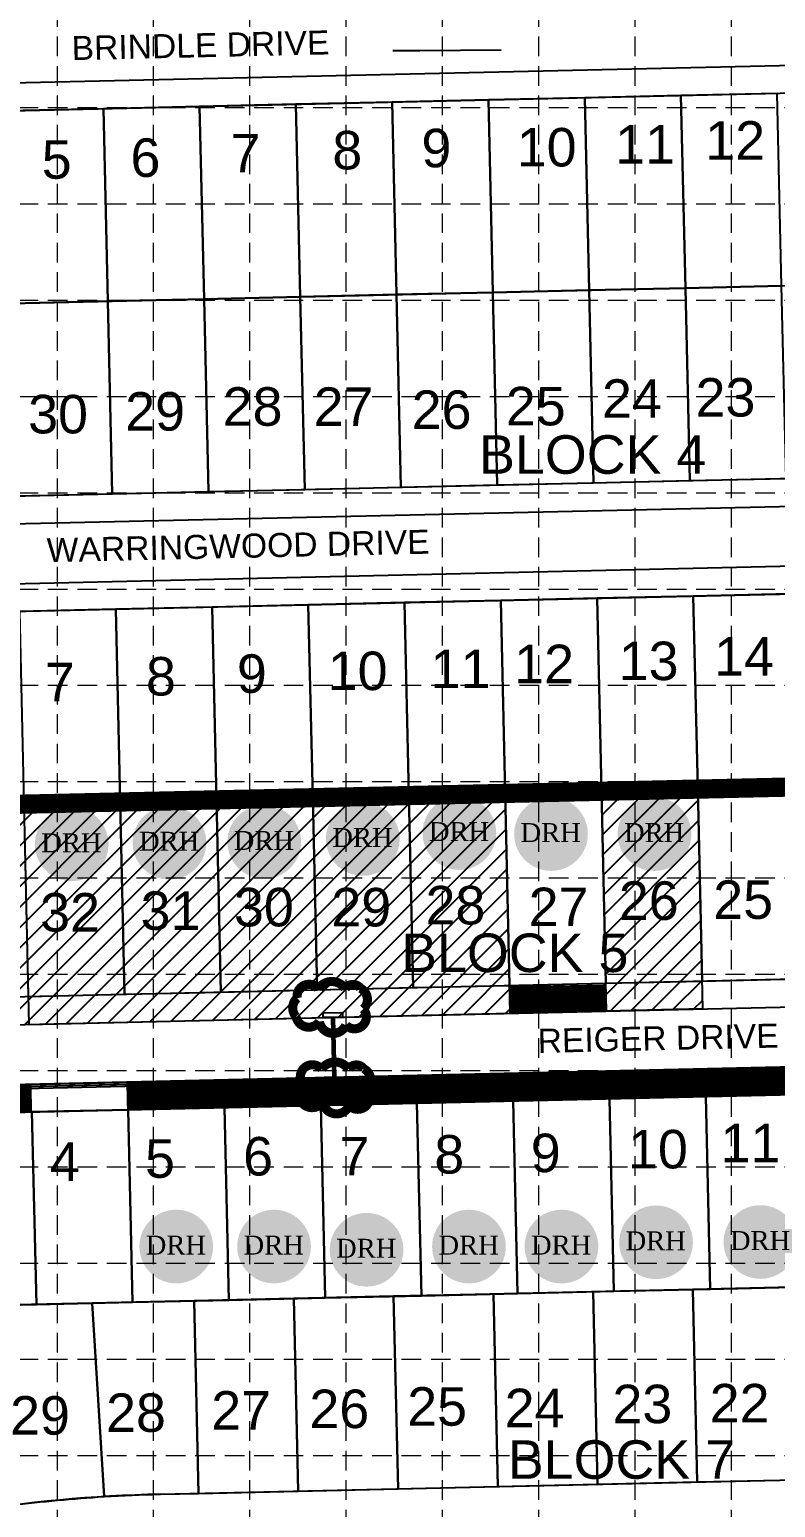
# Model space of a CAD drawing. Header units: feet. Extents: x 2703040 to 2706245, y 7093258 to 7095263.
# Drawn here: x 2704628 to 2705015, y 7094034 to 7094801 of the extents above; entities that cross this region are included whole.
import ezdxf
from ezdxf.enums import TextEntityAlignment as Align

# ---------------------------------------------------------------- set-up
doc = ezdxf.new("R2010")
doc.units = ezdxf.units.FT
doc.header["$LTSCALE"] = 24
doc.header["$MEASUREMENT"] = 0
doc.linetypes.add('HIDDEN', pattern=[0.375, 0.25, -0.125])
doc.linetypes.add('SOLID', pattern=[0])
for name, color, linetype in [('1 EROSION BLANKET', 84, 'Continuous'), ('1 INLET PROTECTION', 5, 'Continuous'), ('1 PHASE LINE', 7, 'Continuous'), ('1 SODDED LOT', 2, 'Continuous'), ('BASE', 7, 'Continuous'), ('Block Text', 8, 'Continuous'), ('bo', 7, 'Continuous'), ('FUT_LOT', 8, 'Continuous'), ('FUT_STREET', 8, 'Continuous'), ('GRID', 254, 'HIDDEN'), ('PLOTLINE', 2, 'Continuous'), ('PROW', 2, 'Continuous'), ('PSSWR-TXT', 20, 'SOLID'), ('PSTREET', 1, 'Continuous'), ('STORM', 5, 'Continuous'), ('Street Name', 2, 'Continuous'), ('Text_Lot_Num', 1, 'Continuous')]:
    doc.layers.add(name, color=color, linetype=linetype)
doc.styles.add('DRHorton', font='dutcheb.ttf')
doc.styles.get("Standard").update_dxf_attribs({"font": 'ARIAL.TTF'})

# ---------------------------------------------------------------- blocks, each defined once
blk = doc.blocks.new('DRHorton')
h = blk.add_hatch(color=1)
h.paths.add_polyline_path([(78.7, 25.78, 1), (40.43, 25.78, 1)])
h.paths.add_polyline_path([(42.33, 17.91), (76.5, 17.91), (76.5, 34.87), (42.33, 34.87)], flags=24)
at = {"layer": 'BASE', "color": 176, "style": 'DRHorton'}
blk.add_text('DRH', height=9.814, dxfattribs=at).set_placement((59.39, 21.64), align=Align.CENTER)

msp = doc.modelspace()

# ---------------------------------------------------------------- hatches: boundary and pattern name
at = {"layer": '1 SODDED LOT'}
h = msp.add_hatch(dxfattribs=at)
h.set_pattern_fill('ANSI31', color=256, scale=60, style=0)
h.paths.add_polyline_path([(2705134.68, 7093890.38), (2705237.85, 7093892.73), (2705235.31, 7094007.21), (2705131.54, 7094004.81)])
edge = h.paths.add_edge_path()
edge.add_line((2705181.44, 7094151.52), (2705076.07, 7094149.12))
edge.add_line((2705076.07, 7094149.12), (2705078.63, 7094034.69))
edge.add_line((2705078.63, 7094034.69), (2705291.73, 7094039.55))
edge.add_line((2705291.73, 7094039.55), (2705303.26, 7094039.77))
edge.add_arc((2705302.88, 7094060.19), 20.42, 271.08143, 360.54706)
edge.add_line((2705323.3, 7094060.38), (2705318.78, 7094246.21))
edge.add_arc((2705295.68, 7094245.65), 23.11, 1.39355, 87.56885)
edge.add_line((2705296.66, 7094268.73), (2705179.03, 7094265.95))
edge.add_line((2705179.03, 7094265.95), (2705181.44, 7094151.52))
h.paths.add_polyline_path([(2704925.04, 7094405.74), (2704975.02, 7094406.87), (2704977.6, 7094292.41), (2704927.66, 7094291.31)])
h.paths.add_polyline_path([(2704875.06, 7094404.6), (2704625.12, 7094398.89), (2704627.74, 7094284.42), (2704877.69, 7094290.16)])
edge = h.paths.add_edge_path()
edge.add_line((2704293.52, 7094047.62), (2704315.83, 7094002.87))
edge.add_line((2704315.83, 7094002.87), (2704345.94, 7093942.45))
edge.add_line((2704345.94, 7093942.45), (2704352.55, 7093929.42))
edge.add_line((2704352.55, 7093929.42), (2704268.39, 7093873.17))
edge.add_line((2704268.39, 7093873.17), (2704258.41, 7093866.44))
edge.add_arc((2704247.4, 7093882.76), 19.69, 205.15845, 304.00581, ccw=False)
edge.add_line((2704229.58, 7093874.39), (2704173.15, 7093987.59))
edge.add_line((2704173.15, 7093987.59), (2704293.52, 7094047.62))
edge = h.paths.add_edge_path()
edge.add_line((2704531.61, 7094136.69), (2704529.33, 7094236.67))
edge.add_line((2704529.33, 7094236.67), (2704529.33, 7094251.17))
edge.add_line((2704529.33, 7094251.17), (2704579.26, 7094252.32))
edge.add_line((2704579.26, 7094252.32), (2704581.6, 7094137.83))
edge.add_line((2704581.6, 7094137.83), (2704605.4, 7094138.37))
edge.add_line((2704605.4, 7094138.37), (2704620.39, 7094020.26))
edge.add_line((2704620.39, 7094020.26), (2704606.53, 7094018.36))
edge.add_line((2704606.53, 7094018.36), (2704595.33, 7094016.64))
edge.add_line((2704595.33, 7094016.64), (2704576.73, 7094013.31))
edge.add_line((2704576.73, 7094013.31), (2704559.18, 7094009.82))
edge.add_line((2704559.18, 7094009.82), (2704533.32, 7094003.83))
edge.add_line((2704533.32, 7094003.83), (2704515.09, 7093998.95))
edge.add_line((2704515.09, 7093998.95), (2704503.83, 7093995.65))
edge.add_arc((2704475.02, 7094093.89), 102.38, 283.63238, 286.34466, ccw=False)
edge.add_arc((2704494.58, 7094013.21), 19.36, 180.22384, 283.63238, ccw=False)
edge.add_arc((2704185.03, 7094012), 290.19, 0.22384, 24.69216)
edge.add_line((2704448.69, 7094133.23), (2704463.62, 7094135.14))
edge.add_line((2704463.62, 7094135.14), (2704531.61, 7094136.69))
h.paths.add_polyline_path([(2704525.15, 7094396.61), (2704425.89, 7094395.88), (2704428.25, 7094265.91), (2704454.27, 7094275.36), (2704488.67, 7094280.99), (2704543.1, 7094282.54), (2704627.74, 7094284.45), (2704627.41, 7094298.93), (2704625.12, 7094398.89)])
edge = h.paths.add_edge_path()
edge.add_line((2704615.41, 7093987.78), (2704618.48, 7093870.8))
edge.add_line((2704618.48, 7093870.8), (2704565.7, 7093869.02))
edge.add_line((2704565.7, 7093869.02), (2704566.37, 7093859.04))
edge.add_line((2704566.37, 7093859.04), (2704473.32, 7093856.64))
edge.add_line((2704473.32, 7093856.64), (2704473.85, 7093929.28))
edge.add_arc((2704509.39, 7093929.03), 35.55, 123.13975, 179.58668, ccw=False)
edge.add_line((2704489.96, 7093958.79), (2704528.98, 7093970.41))
edge.add_line((2704528.98, 7093970.41), (2704566.15, 7093979.62))
edge.add_line((2704566.15, 7093979.62), (2704594.66, 7093984.61))
edge.add_line((2704594.66, 7093984.61), (2704615.41, 7093987.78))

# ---------------------------------------------------------------- linework, layer by layer
at = {"layer": '1 EROSION BLANKET', "const_width": 14}
for points in [[(2704877.78, 7094297.16), (2704927.37, 7094298.15)], [(2704678.46, 7094247.54), (2705179.13, 7094258.62)], [(2704579.58, 7094245.07), (2704629.24, 7094245.97)]]:
    msp.add_lwpolyline(points, dxfattribs=at)
at = {"layer": '1 INLET PROTECTION', "color": 170, "ltscale": 100, "const_width": 4.74}
for points in [[(2704778.05, 7094302.91, 0.520567), (2704778.05, 7094302.91, 0.765195), (2704767.05, 7094298.1, 0.417879), (2704766.46, 7094288.4, 0.6649), (2704778.6, 7094285.88, 0.744833), (2704792.34, 7094283.98, 0.975642), (2704801.41, 7094292.4, 0.520567), (2704799.85, 7094303.21, 0.520567), (2704791.96, 7094302.92, 0.540264), (2704778.05, 7094302.91)], [(2704779.76, 7094261.12, 0.520567), (2704779.76, 7094261.12, 0.765195), (2704768.76, 7094256.31, 0.417879), (2704768.18, 7094246.61, 0.6649), (2704780.31, 7094244.09, 0.744833), (2704794.05, 7094242.19, 0.975642), (2704803.13, 7094250.61, 0.520567), (2704801.56, 7094261.42, 0.520567), (2704793.67, 7094261.13, 0.540264), (2704779.76, 7094261.12)]]:
    msp.add_lwpolyline(points, format="xyb", close=True, dxfattribs=at)
at = {"layer": '1 PHASE LINE', "const_width": 10}
msp.add_lwpolyline([(2704177.04, 7094699.22), (2704325.91, 7094636.26), (2704301.7, 7094576.02), (2704309.47, 7094562.33), (2704335.5, 7094551.84), (2704359.6, 7094542.37), (2704390.96, 7094537.81), (2704394.86, 7094536.87), (2704396.92, 7094536.89), (2704337.91, 7094392.37), (2705345.59, 7094414.86), (2705345.85, 7094405.29), (2705480.37, 7094407.41)], dxfattribs=at)
at = {"layer": '1 SODDED LOT'}
for points in [[(2704925.04, 7094405.74), (2704975.02, 7094406.87), (2704977.6, 7094292.41), (2704927.66, 7094291.31)], [(2704875.06, 7094404.6), (2704625.12, 7094398.89), (2704627.74, 7094284.42), (2704877.69, 7094290.16)]]:
    msp.add_lwpolyline(points, close=True, dxfattribs=at)
at = {"layer": 'bo'}
for points in [[(2704916.35, 7094765.63), (2704866.36, 7094764.49), (2704868.64, 7094664.52), (2704918.63, 7094665.66)], [(2704966.33, 7094766.77), (2704916.35, 7094765.63), (2704918.63, 7094665.66), (2704968.61, 7094666.8)], [(2705016.32, 7094767.91), (2704966.33, 7094766.77), (2704968.61, 7094666.8), (2705018.6, 7094667.94)], [(2704666.41, 7094759.93), (2704616.42, 7094758.79), (2704618.7, 7094658.81), (2704668.69, 7094659.95)], [(2704716.4, 7094761.07), (2704666.41, 7094759.93), (2704668.69, 7094659.95), (2704718.68, 7094661.09)], [(2704766.38, 7094762.21), (2704716.4, 7094761.07), (2704718.68, 7094661.09), (2704768.67, 7094662.24)], [(2704816.37, 7094763.35), (2704766.38, 7094762.21), (2704768.67, 7094662.24), (2704818.65, 7094663.38)], [(2704866.36, 7094764.49), (2704816.37, 7094763.35), (2704818.65, 7094663.38), (2704868.64, 7094664.52)], [(2704968.61, 7094666.8), (2704918.63, 7094665.66), (2704920.91, 7094565.68), (2704970.9, 7094566.82)], [(2705018.6, 7094667.94), (2704968.61, 7094666.8), (2704970.9, 7094566.82), (2705020.88, 7094567.97)], [(2704668.69, 7094659.95), (2704618.7, 7094658.81), (2704620.99, 7094558.84), (2704670.97, 7094559.98)], [(2704718.68, 7094661.09), (2704668.69, 7094659.95), (2704670.97, 7094559.98), (2704720.96, 7094561.12)], [(2704768.67, 7094662.24), (2704718.68, 7094661.09), (2704720.96, 7094561.12), (2704770.95, 7094562.26)], [(2704818.65, 7094663.38), (2704768.67, 7094662.24), (2704770.95, 7094562.26), (2704820.93, 7094563.4)], [(2704868.64, 7094664.52), (2704818.65, 7094663.38), (2704820.93, 7094563.4), (2704870.92, 7094564.54)], [(2704918.63, 7094665.66), (2704868.64, 7094664.52), (2704870.92, 7094564.54), (2704920.91, 7094565.68)], [(2704872.78, 7094504.57), (2704822.79, 7094503.43), (2704825.07, 7094403.46), (2704875.06, 7094404.6)], [(2704922.76, 7094505.71), (2704872.78, 7094504.57), (2704875.06, 7094404.6), (2704925.04, 7094405.74)], [(2704972.75, 7094506.85), (2704922.76, 7094505.71), (2704925.04, 7094405.74), (2704975.03, 7094406.88)], [(2705022.74, 7094507.99), (2704972.75, 7094506.85), (2704975.03, 7094406.88), (2705025.02, 7094408.02)], [(2704672.83, 7094500.01), (2704622.84, 7094498.87), (2704625.12, 7094398.89), (2704675.11, 7094400.03)], [(2704722.82, 7094501.15), (2704672.83, 7094500.01), (2704675.11, 7094400.03), (2704725.1, 7094401.17)], [(2704772.8, 7094502.29), (2704722.82, 7094501.15), (2704725.1, 7094401.17), (2704775.08, 7094402.31)], [(2704822.79, 7094503.43), (2704772.8, 7094502.29), (2704775.08, 7094402.31), (2704825.07, 7094403.46)], [(2704925.04, 7094405.74), (2704875.06, 7094404.6), (2704877.34, 7094304.62), (2704927.33, 7094305.76)], [(2704975.03, 7094406.88), (2704925.04, 7094405.74), (2704927.33, 7094305.76), (2704977.31, 7094306.9)], [(2705025.02, 7094408.02), (2704975.03, 7094406.88), (2704977.31, 7094306.9), (2705027.3, 7094308.04)], [(2704675.11, 7094400.03), (2704625.12, 7094398.89), (2704627.4, 7094298.92), (2704677.39, 7094300.06)], [(2704725.1, 7094401.17), (2704675.11, 7094400.03), (2704677.39, 7094300.06), (2704727.38, 7094301.2)], [(2704775.08, 7094402.31), (2704725.1, 7094401.17), (2704727.38, 7094301.2), (2704777.37, 7094302.34)], [(2704825.07, 7094403.46), (2704775.08, 7094402.31), (2704777.37, 7094302.34), (2704827.35, 7094303.48)], [(2704875.06, 7094404.6), (2704825.07, 7094403.46), (2704827.35, 7094303.48), (2704877.34, 7094304.62)], [(2704879.24, 7094244.65), (2704829.25, 7094243.51), (2704831.54, 7094143.53), (2704881.52, 7094144.68)], [(2704929.23, 7094245.79), (2704879.24, 7094244.65), (2704881.52, 7094144.68), (2704931.51, 7094145.82)], [(2704979.22, 7094246.93), (2704929.23, 7094245.79), (2704931.51, 7094145.82), (2704981.5, 7094146.96)], [(2705029.2, 7094248.07), (2704979.22, 7094246.93), (2704981.5, 7094146.96), (2705031.48, 7094148.1)], [(2704629.31, 7094238.95), (2704579.32, 7094237.81), (2704581.6, 7094137.83), (2704631.59, 7094138.97)], [(2704679.29, 7094240.09), (2704629.31, 7094238.95), (2704631.59, 7094138.97), (2704681.57, 7094140.11)], [(2704729.28, 7094241.23), (2704679.29, 7094240.09), (2704681.57, 7094140.11), (2704731.56, 7094141.25)], [(2704779.27, 7094242.37), (2704729.28, 7094241.23), (2704731.56, 7094141.25), (2704781.55, 7094142.39)], [(2704829.25, 7094243.51), (2704779.27, 7094242.37), (2704781.55, 7094142.39), (2704831.54, 7094143.53)], [(2704868.93, 7094144.39), (2704817.14, 7094143.21), (2704819.42, 7094043.23), (2704871.21, 7094044.41)], [(2704920.71, 7094145.57), (2704868.93, 7094144.39), (2704871.21, 7094044.41), (2704922.99, 7094045.6)], [(2704972.5, 7094146.75), (2704920.71, 7094145.57), (2704922.99, 7094045.6), (2704974.78, 7094046.78)], [(2705024.29, 7094147.93), (2704972.5, 7094146.75), (2704974.78, 7094046.78), (2705026.57, 7094047.96)], [(2704765.35, 7094142.02), (2704713.46, 7094140.84), (2704715.74, 7094040.87), (2704767.63, 7094042.05)], [(2704817.14, 7094143.21), (2704765.35, 7094142.02), (2704767.63, 7094042.05), (2704819.42, 7094043.23)]]:
    msp.add_lwpolyline(points, close=True, dxfattribs=at)
for points in [[(2704660.53, 7094139.63), (2704605.4, 7094138.37), (2704618.58, 7094034.63, -0.01613), (2704666.75, 7094039.18)], [(2704713.46, 7094140.84), (2704660.53, 7094139.63), (2704666.75, 7094039.18, -0.009762), (2704696.01, 7094040.42), (2704715.74, 7094040.87)]]:
    msp.add_lwpolyline(points, format="xyb", close=True, dxfattribs=at)
at = {"layer": 'FUT_LOT', "color": 7, "linetype": 'Continuous'}
for p, q in [((2704494.46, 7094756), (2705291.25, 7094774.19)), ((2704918.63, 7094665.66), (2704916.35, 7094765.63)), ((2704968.61, 7094666.8), (2704966.33, 7094766.77)), ((2704668.69, 7094659.95), (2704666.41, 7094759.93)), ((2704718.68, 7094661.09), (2704716.4, 7094761.07)), ((2704768.67, 7094662.24), (2704766.38, 7094762.21)), ((2704818.65, 7094663.38), (2704816.37, 7094763.35)), ((2704868.64, 7094664.52), (2704866.36, 7094764.49)), ((2704454.67, 7094655.07), (2705293.72, 7094674.22)), ((2704970.9, 7094566.82), (2704968.61, 7094666.8)), ((2704670.97, 7094559.98), (2704668.69, 7094659.95)), ((2704720.96, 7094561.12), (2704718.68, 7094661.09)), ((2704770.95, 7094562.26), (2704768.67, 7094662.24)), ((2704820.93, 7094563.4), (2704818.65, 7094663.38)), ((2704870.92, 7094564.54), (2704868.64, 7094664.52)), ((2704920.91, 7094565.68), (2704918.63, 7094665.66)), ((2704421.04, 7094554.28), (2705296.18, 7094574.25)), ((2704399.2, 7094493.76), (2705297.67, 7094514.27)), ((2704875.06, 7094404.6), (2704872.78, 7094504.57)), ((2704925.04, 7094405.74), (2704922.76, 7094505.71)), ((2704975.03, 7094406.88), (2704972.75, 7094506.85)), ((2704675.11, 7094400.03), (2704672.83, 7094500.01)), ((2704725.1, 7094401.17), (2704722.82, 7094501.15)), ((2704775.08, 7094402.31), (2704772.8, 7094502.29)), ((2704825.07, 7094403.46), (2704822.79, 7094503.43))]:
    msp.add_line(p, q, dxfattribs=at)
at = {"layer": 'FUT_STREET', "color": 7}
for p, q in [((2704494.13, 7094770.5), (2705285.43, 7094788.56)), ((2704398.16, 7094539.25), (2705291.01, 7094559.63)), ((2704398.87, 7094508.26), (2705291.85, 7094528.64))]:
    msp.add_line(p, q, dxfattribs=at)
at = {"layer": 'GRID', "color": 252, "linetype": 'HIDDEN', "lineweight": 0, "ltscale": 1.7}
for p, q in [((2704642.33, 7095210.49), (2704642.33, 7093460.27)), ((2704692.33, 7095210.49), (2704692.33, 7093460.27)), ((2704742.33, 7095210.49), (2704742.33, 7093460.27)), ((2704792.33, 7095210.49), (2704792.33, 7093460.27)), ((2704842.33, 7095210.49), (2704842.33, 7093460.27)), ((2704892.33, 7095210.49), (2704892.33, 7093460.27)), ((2704942.33, 7095210.49), (2704942.33, 7093460.27)), ((2704992.33, 7095210.49), (2704992.33, 7093460.27)), ((2703092.33, 7094760.49), (2706192.33, 7094760.49)), ((2703092.33, 7094710.49), (2706192.33, 7094710.49)), ((2703092.33, 7094660.49), (2706192.33, 7094660.49)), ((2703092.33, 7094610.49), (2706192.33, 7094610.49)), ((2703092.33, 7094560.49), (2706192.33, 7094560.49)), ((2703092.33, 7094510.49), (2706192.33, 7094510.49)), ((2703092.33, 7094460.49), (2706192.33, 7094460.49)), ((2703092.33, 7094410.49), (2706192.33, 7094410.49)), ((2703092.33, 7094360.49), (2706192.33, 7094360.49)), ((2703092.33, 7094310.49), (2706192.33, 7094310.49)), ((2703092.33, 7094260.49), (2706192.33, 7094260.49)), ((2703092.33, 7094210.49), (2706192.33, 7094210.49)), ((2703092.33, 7094160.49), (2706192.33, 7094160.49)), ((2703092.33, 7094110.49), (2706192.33, 7094110.49)), ((2703092.33, 7094060.49), (2706192.33, 7094060.49))]:
    msp.add_line(p, q, dxfattribs=at)
at = {"layer": 'PLOTLINE', "color": 7}
for p, q in [((2704335.76, 7094392.29), (2705300.13, 7094414.3)), ((2704927.33, 7094305.76), (2704925.04, 7094405.74)), ((2704977.31, 7094306.9), (2704975.03, 7094406.88)), ((2704677.39, 7094300.06), (2704675.11, 7094400.03)), ((2704727.38, 7094301.2), (2704725.1, 7094401.17)), ((2704777.37, 7094302.34), (2704775.08, 7094402.31)), ((2704827.35, 7094303.48), (2704825.07, 7094403.46)), ((2704877.34, 7094304.62), (2704875.06, 7094404.6)), ((2704881.52, 7094144.68), (2704879.24, 7094244.65)), ((2704931.51, 7094145.82), (2704929.23, 7094245.79)), ((2704981.5, 7094146.96), (2704979.22, 7094246.93)), ((2704631.59, 7094138.97), (2704629.31, 7094238.95)), ((2704681.57, 7094140.11), (2704679.29, 7094240.09)), ((2704731.56, 7094141.25), (2704729.28, 7094241.23)), ((2704781.55, 7094142.39), (2704779.27, 7094242.37)), ((2704831.54, 7094143.53), (2704829.25, 7094243.51)), ((2705048.61, 7094148.49), (2704463.62, 7094135.14)), ((2704871.21, 7094044.41), (2704868.93, 7094144.39)), ((2704922.99, 7094045.6), (2704920.71, 7094145.57)), ((2704974.78, 7094046.78), (2704972.5, 7094146.75)), ((2704666.75, 7094039.18), (2704660.53, 7094139.63)), ((2704715.74, 7094040.87), (2704713.46, 7094140.84)), ((2704767.63, 7094042.05), (2704765.35, 7094142.02)), ((2704819.42, 7094043.23), (2704817.14, 7094143.21))]:
    msp.add_line(p, q, dxfattribs=at)
at = {"layer": 'PROW', "color": 7}
for p, q in [((2704498.31, 7094295.97), (2705302.6, 7094314.33)), ((2704499.68, 7094235.99), (2705304.08, 7094254.34)), ((2704696.01, 7094040.42), (2705309.02, 7094054.4))]:
    msp.add_line(p, q, dxfattribs=at)
msp.add_arc((2704713.12, 7093290.61), 750, 91.30613, 107.33093, dxfattribs=at)
at = {"layer": 'PSSWR-TXT', "color": 7, "linetype": 'Continuous'}
for points in [[(2704816.68, 7094790.1, 0, 4.68, 0), (2704830.72, 7094790.2, 0, 0, 0), (2704872.96, 7094790.5, 0, 0, 0)], [(2704815.93, 7094265.77, 0, 4.68, 0), (2704829.97, 7094265.77, 0, 0, 0), (2704851.08, 7094265.77, 0, 0, 0)]]:
    msp.add_lwpolyline(points, format="xyseb", dxfattribs=at)
at = {"layer": 'PSSWR-TXT', "color": 7, "linetype": 'Continuous', "flags": 128}
msp.add_lwpolyline([(2704816.68, 7094790.1), (2704830.72, 7094790.2), (2704872.96, 7094790.5)], dxfattribs=at)
at = {"layer": 'PSTREET', "color": 7}
for p, q in [((2704498.64, 7094281.48), (2705297.42, 7094299.7)), ((2704499.35, 7094250.48), (2705298.26, 7094268.72))]:
    msp.add_line(p, q, dxfattribs=at)
at = {"layer": 'STORM', "color": 5}
for p, q in [((2704784.8, 7094288.01), (2704785.51, 7094257.01)), ((2704785.55, 7094288.02), (2704786.29, 7094255.78)), ((2704786.3, 7094288.04), (2704787.01, 7094257.05)), ((2704499.36, 7094250.23), (2704781.27, 7094256.67)), ((2704499.38, 7094249.23), (2704786.29, 7094255.78)), ((2704499.4, 7094248.24), (2704781.31, 7094254.67))]:
    msp.add_line(p, q, dxfattribs=at)
at = {"layer": 'STORM', "color": 5, "const_width": 0.5}
for points in [[(2704790.49, 7094290.64), (2704790.55, 7094288.14), (2704780.55, 7094287.91), (2704780.5, 7094290.41)], [(2704791.26, 7094257.15), (2704791.31, 7094254.65), (2704781.32, 7094254.42), (2704781.26, 7094256.92)]]:
    msp.add_lwpolyline(points, close=True, dxfattribs=at)
at = {"layer": 'STORM', "color": 5, "linetype": 'Continuous', "flags": 128}
for points in [[(2704790.49, 7094290.64), (2704790.55, 7094288.14), (2704780.55, 7094287.91), (2704780.5, 7094290.41), (2704790.49, 7094290.64)], [(2704791.26, 7094257.15), (2704791.31, 7094254.65), (2704781.32, 7094254.42), (2704781.26, 7094256.92), (2704791.26, 7094257.15)]]:
    msp.add_lwpolyline(points, close=True, dxfattribs=at)
for points in [[(2704784.8, 7094288.01), (2704785.51, 7094257.01)], [(2704785.55, 7094288.02), (2704786.29, 7094255.78)], [(2704786.3, 7094288.04), (2704787.01, 7094257.05)], [(2704499.36, 7094250.23), (2704781.27, 7094256.67)], [(2704499.4, 7094248.24), (2704781.31, 7094254.67)]]:
    msp.add_lwpolyline(points, dxfattribs=at)
msp.add_lwpolyline([(2704410.83, 7094218.55), (2704410.83, 7094218.55, -0.156625), (2704499.38, 7094249.23), (2704786.29, 7094255.78)], format="xyb", dxfattribs=at)

# ---------------------------------------------------------------- block references
at = {"layer": 'PSSWR-TXT'}
for p in [(2704590.4, 7094352.16), (2704641.14, 7094352.97), (2704690.37, 7094353.39), (2704741.54, 7094354.93), (2704791.69, 7094357.99), (2704839.28, 7094357.48), (2704893.02, 7094357.48), (2704893.84, 7094145.46), (2704948.03, 7094145.62), (2704644.67, 7094143.26), (2704695.46, 7094143.26), (2704743.5, 7094141.6), (2704796.67, 7094143.25), (2704844.71, 7094143.25)]:
    msp.add_blockref('DRHorton', p, dxfattribs=at)

# ---------------------------------------------------------------- texts
at = {"layer": 'Block Text', "color": 7}
for s, p in [('BLOCK 4', (2704861.49, 7094570.35)), ('BLOCK 5', (2704821.03, 7094311.6)), ('BLOCK 7', (2704876.41, 7094048.42))]:
    msp.add_text(s, height=20, dxfattribs=at).set_placement(p)
at = {"layer": 'Street Name', "color": 7}
for s, p in [('BRINDLE DRIVE', (2704650.04, 7094785.13)), ('WARRINGWOOD DRIVE', (2704637.13, 7094524.38)), ('REIGER DRIVE', (2704892.06, 7094269.57))]:
    msp.add_text(s, height=12.5, rotation=1.29015, dxfattribs=at).set_placement(p)
at = {"layer": 'Text_Lot_Num', "color": 7}
for s, p in [('10', (2704881.05, 7094729.92)), ('11', (2704932.16, 7094731.42)), ('12', (2704978.94, 7094733.45)), ('5', (2704634.39, 7094723.57)), ('6', (2704680.49, 7094724.51)), ('7', (2704732.43, 7094726.81)), ('8', (2704785.3, 7094728.42)), ('9', (2704831.56, 7094729.51)), ('24', (2704925.32, 7094599.42)), ('23', (2704973.91, 7094600.05)), ('29', (2704677.71, 7094592.76)), ('28', (2704728.35, 7094595.28)), ('27', (2704775.59, 7094595.21)), ('26', (2704826.49, 7094593.63)), ('25', (2704875.39, 7094595.48)), ('30', (2704627.33, 7094591.31)), ('12', (2704879.73, 7094461.59)), ('13', (2704934.01, 7094463.19)), ('14', (2704983.57, 7094465.52)), ('8', (2704688.51, 7094455.19)), ('9', (2704735.73, 7094456.57)), ('10', (2704782.89, 7094458.02)), ('11', (2704836.35, 7094459.09)), ('7', (2704635.99, 7094452.22)), ('26', (2704934.08, 7094338.68)), ('25', (2704983.1, 7094339.2)), ('32', (2704633.58, 7094332.62)), ('31', (2704685.74, 7094333.46)), ('30', (2704734.2, 7094335.29)), ('29', (2704784.78, 7094335.29)), ('28', (2704833.68, 7094336.32)), ('27', (2704887.24, 7094335.42)), ('10', (2704938.83, 7094209.62)), ('11', (2704986.92, 7094212.8)), ('4', (2704638.63, 7094203.14)), ('5', (2704688.04, 7094204.76)), ('6', (2704738.96, 7094205.92)), ('7', (2704789.07, 7094205.97)), ('8', (2704838.26, 7094206.95)), ('9', (2704888.32, 7094207.67)), ('22', (2704981.25, 7094077.7)), ('29', (2704617.96, 7094071.36)), ('28', (2704667.8, 7094072.77)), ('27', (2704722.4, 7094073.96)), ('26', (2704773.38, 7094074.75)), ('25', (2704824.18, 7094076.01)), ('24', (2704874.78, 7094075.22)), ('23', (2704930.76, 7094077.29))]:
    msp.add_text(s, height=20, dxfattribs=at).set_placement(p)

doc.saveas('drawing.dxf')
